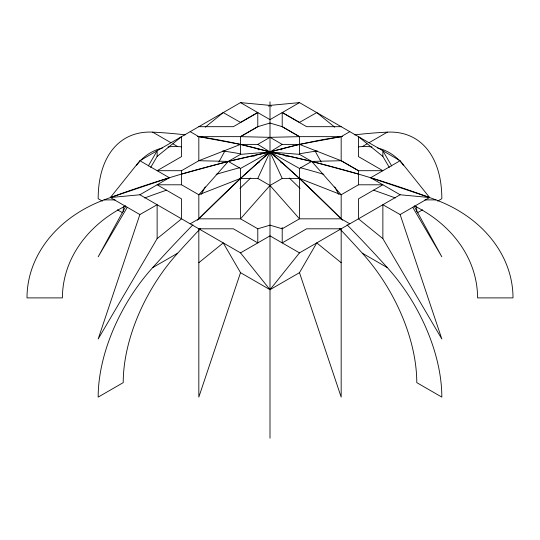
<?xml version="1.0" encoding="UTF-8"?>
<svg xmlns="http://www.w3.org/2000/svg" width="540" height="540" viewBox="0 0 540 540"><rect width="100%" height="100%" fill="white"/><g stroke="black" fill="none" stroke-linecap="round" stroke-linejoin="round"><path stroke-width="0.81" d="M190.195 131.666L198.828 136.654L240.516 136.647L257.789 126.684L270 123.032L282.211 126.684L299.484 136.647L299.484 154.359L311.695 161.406L358.445 174.096M157.133 238.633L157.133 204.734L139.867 214.562L98.172 338.992L157.133 238.633L181.555 218.835L181.555 198.896L157.133 184.795L181.555 184.795L198.828 194.765L240.516 178.429L270 151.97L282.211 144.389L299.484 144.389L341.172 136.654L349.805 131.666M198.828 262.703L223.25 242.906L240.516 272.673L198.828 397.103L198.828 228.805L233.368 228.805L257.789 242.906L257.789 228.805L240.516 218.835L198.828 218.835L190.195 223.823M342.63 136.445A981.72 566.798 -60 0 0 270 151.97L240.516 154.359L228.305 161.406L198.828 194.765L198.828 218.835L240.516 178.429L257.789 178.429L270 151.97L299.484 144.389L341.172 160.718L358.445 170.694L382.867 170.694L358.445 156.593L358.445 136.654L382.867 156.445L389.273 167.359M125.834 206.192L98.172 256.81L127.224 207.353M201.231 194.292L205.241 186.962M218.869 162.02L224.883 151.018M148.291 165.996L157.133 150.755L157.133 156.445L150.728 167.359M240.516 272.673L270 289.69L299.484 272.673L316.75 242.906L341.172 262.703M139.867 214.562L110.383 197.539L139.867 160.724L240.516 102.614L270 105.388L299.484 102.614L400.133 160.724L429.617 197.539L400.133 214.562L382.867 204.734L382.867 238.633L441.828 338.992L400.133 214.562M427.457 196.297L429.617 197.539L400.133 194.765L299.484 252.875L270 289.69L240.516 252.875L139.867 194.765L110.383 197.539L112.543 196.297M157.133 156.445L181.555 136.654L181.555 156.593L157.133 170.694L181.555 170.694L198.828 160.724L240.516 144.389L257.789 144.389L270 137.336L299.484 136.654L341.172 136.654L341.172 160.718L358.445 170.694L358.445 184.795L341.172 194.765L299.484 178.429L270 151.97L257.789 144.389M205.254 127.17L223.25 112.583L240.516 122.405L257.776 112.442M268.562 106.218L270 105.388L271.438 106.218M139.867 194.765L169.344 177.748L139.867 160.724M240.516 154.359L240.516 136.647L257.789 126.684L257.789 112.583L233.368 126.684L198.828 126.684M299.484 102.614L270 119.63L240.516 102.614M349.805 223.823L341.172 218.835L299.484 178.429L282.211 178.429L270 185.476L240.516 218.835L240.516 168.46L228.305 161.406L198.828 160.724L198.828 136.654L240.516 144.389L270 151.97A981.72 801.576 0 0 1 435.969 199.894A132.03 107.804 0 0 1 513 297.898L477.576 297.898A132.03 107.804 0 0 0 414.362 205.895M197.37 136.445A981.72 566.798 60 0 1 270 151.97L299.484 168.46L311.695 161.406L341.172 160.724M177.694 253.186A132.03 76.228 -60 0 0 123.221 382.637L98.172 397.103A132.03 76.228 -60 0 1 152.644 267.651L177.694 253.186A981.72 566.798 -60 0 1 200.543 228.474M358.351 146.806A981.72 566.798 -60 0 1 362.306 146.603L367.004 143.89M369.09 142.681L387.356 132.138A132.03 76.228 -60 0 1 441.828 198.693L437.65 201.11M240.516 252.875L270 235.859L299.484 252.875M400.133 194.765L370.656 177.748L400.133 160.724M417.299 212.855L422.516 209.844M240.516 168.46L270 151.97L299.484 154.359M110.383 197.539L169.344 177.748M257.789 228.805L270 225.153L282.211 228.805L299.484 218.835L341.172 218.835L341.172 194.758L311.695 161.406L270 151.97L228.305 161.406L181.555 174.096M341.172 126.684L306.632 126.684L282.211 112.583L282.211 126.684L299.484 136.654M358.445 184.795L382.867 184.795L358.445 198.896L358.445 218.835L382.867 238.633M125.638 205.895A132.03 107.804 0 0 0 62.424 297.898L27 297.898A132.03 107.804 0 0 1 104.031 199.894L115.101 199.894M424.899 199.894L435.969 199.894M240.516 136.654L270 137.336L282.211 144.389M370.656 177.748L429.617 197.539M282.224 112.442L299.484 122.405L316.75 112.583L334.746 127.17M257.789 178.429L270 185.476L299.484 218.835L299.484 168.46M102.35 201.11L98.172 198.693A132.03 76.228 60 0 1 152.644 132.138L170.91 142.681M172.996 143.89L177.694 146.603A981.72 566.798 60 0 1 181.649 146.806M362.306 253.186L387.356 267.651A132.03 76.228 60 0 1 441.828 397.103L416.779 382.637A132.03 76.228 60 0 0 362.306 253.186A981.72 566.798 60 0 0 339.457 228.474M117.484 209.844L122.702 212.855M412.776 207.353L441.828 256.81L414.167 206.192M391.709 165.996L382.867 150.755L382.867 156.445M315.117 151.018L321.131 162.02M334.76 186.962L338.769 194.292M282.211 178.429L270 151.97A981.72 801.576 0 0 0 104.031 199.894M299.484 272.673L341.172 397.103L341.172 228.805L306.632 228.805L282.211 242.906L282.211 227.448M270 101.831L270 438.197M181.555 170.694L181.555 184.795M144.68 197.957A981.72 801.576 0 0 1 166.469 190.188M216.162 174.332A981.72 801.576 0 0 1 239.443 167.764M285.755 156.256A981.72 801.576 0 0 1 287.341 155.898M152.644 267.651A981.72 566.798 -60 0 1 192.949 224.802M197.431 220.246A981.72 566.798 -60 0 1 270 151.97A981.72 566.798 60 0 1 342.569 220.246M347.051 224.802A981.72 566.798 60 0 1 387.356 267.651M354.746 134.865A981.72 566.798 -60 0 1 387.356 132.138M152.644 132.138A981.72 566.798 60 0 1 185.254 134.865M239.942 188.426A981.72 566.798 -60 0 1 250.749 177.984M281.043 149.911A981.72 566.798 -60 0 1 282.258 148.817M257.742 148.817A981.72 566.798 60 0 1 258.957 149.911M289.251 177.984A981.72 566.798 60 0 1 300.058 188.426M252.659 155.898A981.72 801.576 0 0 1 254.246 156.256M300.557 167.764A981.72 801.576 0 0 1 323.838 174.332M373.531 190.188A981.72 801.576 0 0 1 395.32 197.957M377.474 147.953A132.03 76.228 -60 0 1 399.242 160.387M400.37 161.588A132.03 76.228 -60 0 1 403.346 165.206M416.603 206.732A132.03 76.228 -60 0 1 416.765 211.532M362.306 146.603A132.03 76.228 -60 0 1 372.006 146.954M257.742 162.972A981.72 566.798 -60 0 1 259.234 162.587M299.309 153.853A981.72 566.798 -60 0 1 317.331 150.944M123.235 211.532A132.03 76.228 60 0 1 123.397 206.732M136.654 165.206A132.03 76.228 60 0 1 139.631 161.588M140.758 160.387A132.03 76.228 60 0 1 162.526 147.953M167.994 146.954A132.03 76.228 60 0 1 177.694 146.603M222.669 150.944A981.72 566.798 60 0 1 240.692 153.853M280.766 162.587A981.72 566.798 60 0 1 282.258 162.972"/></g></svg>
